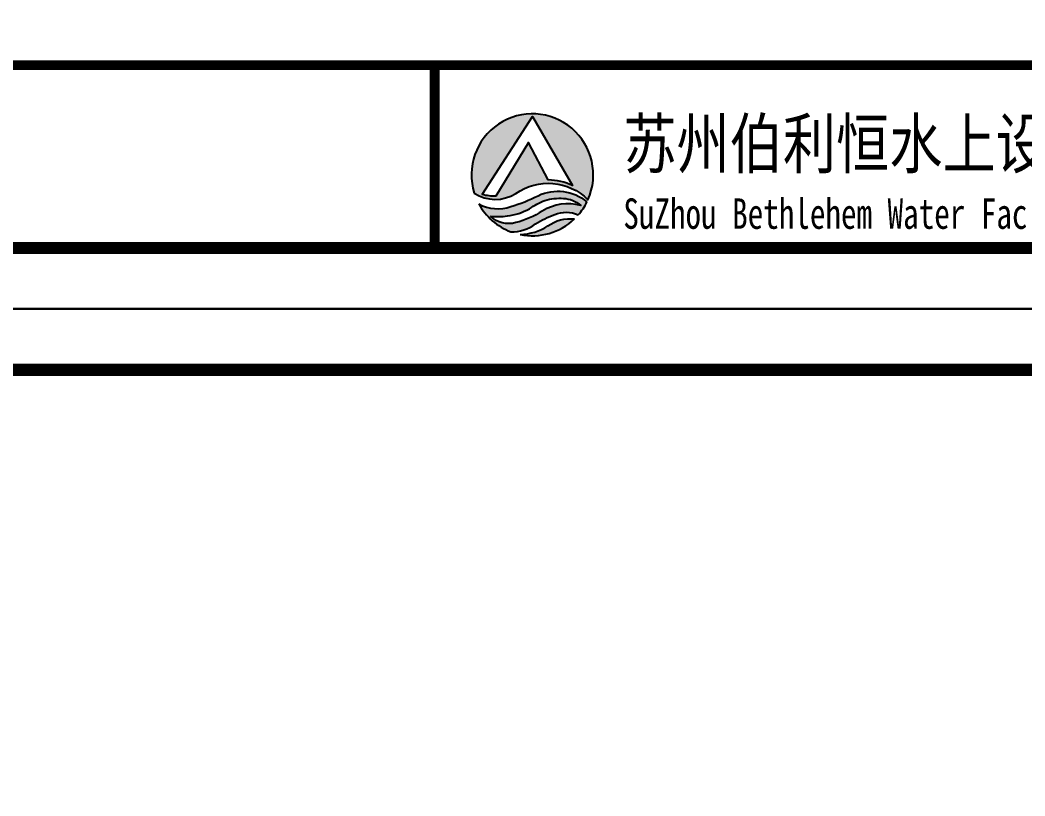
# Model space of a CAD drawing. Extents: x -259369 to -50372, y -155978 to 198088.
# Drawn here: x -196145 to -174368, y -9660 to 7154 of the extents above; entities that cross this region are included whole.
import ezdxf

# ---------------------------------------------------------------- set-up
doc = ezdxf.new("R2010")
doc.units = 0
doc.header["$LTSCALE"] = 1000
doc.header["$MEASUREMENT"] = 0
doc.styles.add('-宋体', font='', dxfattribs={"width": 0.8})
doc.styles.add('_TCH_DIM', font='SIMPLEX.shx', dxfattribs={"bigfont": 'hztxt.shx'})
doc.styles.get("Standard").update_dxf_attribs({"font": 'gbenor.shx', "bigfont": 'gbcbig.shx'})
doc.styles.add('图框', font='')
doc.styles.add('黑体', font='simhei.ttf', dxfattribs={"width": 0.8})
doc.styles.get('-宋体').set_extended_font_data('SimSun')
doc.styles.get('图框').set_extended_font_data('SimSun')

# ---------------------------------------------------------------- blocks, each defined once
blk = doc.blocks.new('$TITLEBLK$00000187')
h = blk.add_hatch(color=140)
h.dxf.hatch_style = 1
h.paths.add_polyline_path([(-294.298, 4.5, 0.294083), (-290.895, 4.479, -0.363756), (-284.966, 3.962, 1.450144)])
h.paths.add_polyline_path([(-289.526, 10.796), (-286.227, 5.121, 0.101723), (-288.23, 5.582), (-289.839, 8.663), (-292.516, 4.263, -0.081837), (-293.639, 4.384)], flags=16)
h = blk.add_hatch(color=174)
h.paths.add_polyline_path([(-285.05, 3.783, 0.296692), (-289.05, 4.294, -0.04264), (-291.301, 3.396, -0.209747), (-293.925, 3.621, 0.179915), (-291.299, 1.329, 0.169783), (-289.277, 1.975, -0.05744), (-287.692, 2.738, -0.214092), (-285.765, 2.714, 0.064571)])
h.paths.add_polyline_path([(-288.712, 3.034, -0.084014), (-290.887, 2.081, -0.271733), (-292.961, 2.607, 0.071966), (-291.582, 2.64, 0.098278), (-289.755, 3.226, -0.072406), (-288.507, 3.902, -0.088156), (-286.964, 4.069, -0.181988), (-285.56, 3.483, 0.206106)], flags=16)
blk.add_hatch(color=174).paths.add_polyline_path([(-286.079, 2.387, 0.189728), (-288.247, 1.808, -0.126537), (-290.52, 1.104, 0.245013)])
at = {"const_width": 0.8}
blk.add_lwpolyline([(-297.544, 0), (-297.544, 15), (0, 15)], dxfattribs=at)
for points in [[(-294.298, 4.5, 0.294083), (-290.895, 4.479, -0.363756), (-284.966, 3.962, 1.450144)], [(-293.639, 4.384), (-289.526, 10.796), (-286.227, 5.121, 0.101723), (-288.23, 5.582), (-289.839, 8.663), (-292.516, 4.263, -0.081837)]]:
    blk.add_lwpolyline(points, format="xyb", close=True)
for points in [[(-293.925, 3.621, 0.209747), (-291.301, 3.396, 0.04264), (-289.05, 4.294, -0.296692), (-285.05, 3.783)], [(-292.961, 2.607, 0.071966), (-291.582, 2.64, 0.098278), (-289.755, 3.226, -0.072406), (-288.507, 3.902, -0.088156), (-286.964, 4.069, -0.181988), (-285.56, 3.483, 0.206106), (-288.712, 3.034, -0.084014), (-290.887, 2.081, -0.271733), (-292.961, 2.607)], [(-291.299, 1.329, 0.169783), (-289.277, 1.975, -0.05744), (-287.692, 2.738, -0.214092), (-285.765, 2.714, -0.214092)], [(-290.52, 1.104, 0.126537), (-288.247, 1.808, -0.189728), (-286.079, 2.387, -0.189728)]]:
    blk.add_lwpolyline(points, format="xyb")
for start, end in [(208.47056, 249.26757), (318.83836, 333.61646), (258.57514, 313.64322)]:
    blk.add_arc((-289.529, 6.005), 5, start, end)
at = {"style": '图框'}
for s, height, width, p in [('苏州伯利恒水上设施工程有限公司', 4, 0.8, (-282.061, 6.561)), ('SuZhou Bethlehem Water Facilities Engineering Co.,Ltd ', 2.5, 0.75, (-282.061, 1.574))]:
    blk.add_text(s, height=height, dxfattribs=dict(at, width=width)).set_placement(p)
for tag, p in [('审定人', (-193.678, 10.949)), ('校对', (-155.514, 10.919)), ('审核人', (-193.678, 6.026)), ('设计负责人', (-158.635, 6.231)), ('项目负责人', (-195.693, 1.108)), ('设计人', (-156.478, 1.175))]:
    blk.add_attdef(tag, p, '', height=3)
for tag, p, height, style, width in [('阶段', (-12.963, 10.811), 2.5, '黑体', 0.8), ('工程名称', (-115.659, 9.528), 3, '-宋体', 0.8), ('图名', (-73.667, 6.225), 3, '-宋体', 0.8), ('日期', (-12.963, 5.804), 2.5, '黑体', 0.8), ('项目名称', (-115.654, 1.966), 3, '-宋体', 0.8), ('图号', (-31.437, 2.547), 3, '_TCH_DIM', 0.7), ('比例', (-12.963, 1.145), 2.5, '黑体', 0.8)]:
    blk.add_attdef(tag, p, '', height=height, dxfattribs=dict(style=style, width=width))
blk = doc.blocks.new('rgthtyjyuk')
blk.add_lwpolyline([(0, 0), (420, 0), (420, 297), (0, 297)], close=True)
at = {"const_width": 1}
blk.add_lwpolyline([(25, 5), (415, 5), (415, 292), (25, 292)], close=True, dxfattribs=at)
at = {"const_width": 0.8}
blk.add_lwpolyline([(415, 20), (25, 20)], dxfattribs=at)

msp = doc.modelspace()

# ---------------------------------------------------------------- block references
at = {"xscale": 264.0947391546124, "yscale": 264.0947391546124, "zscale": 264.0947391546124}
for name, p in [('rgthtyjyuk', (-218178.93, 894.34)), ('$TITLEBLK$00000187', (-108579.61, 2214.82)), ('rgthtyjyuk', (-218178.93, -77541.8))]:
    msp.add_blockref(name, p, dxfattribs=at)

doc.saveas('drawing.dxf')
